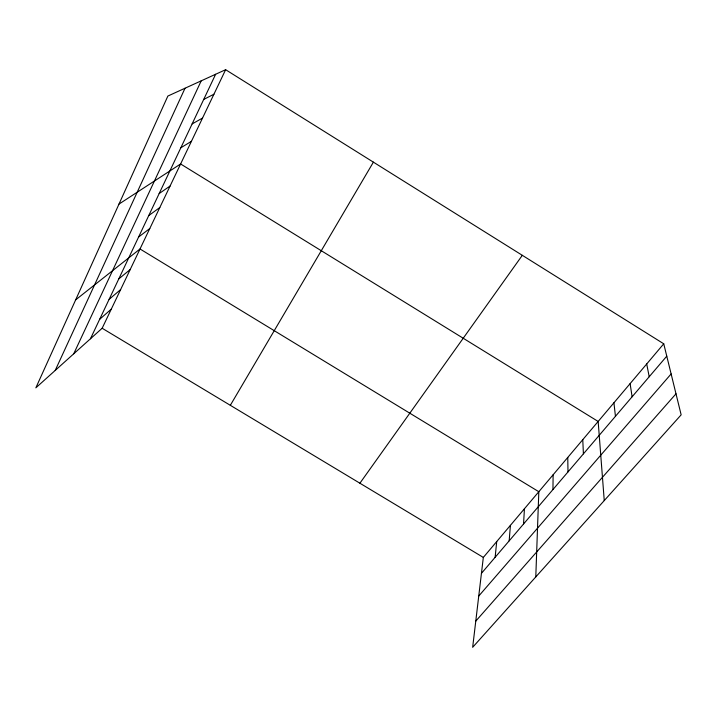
<?xml version="1.0" encoding="UTF-8"?>
<svg xmlns="http://www.w3.org/2000/svg" width="717" height="717" viewBox="0 0 717 717"><rect width="100%" height="100%" fill="white"/><g stroke="black" fill="none" stroke-linecap="round" stroke-linejoin="round"><path stroke-width="1.08" d="M552.95 489.55L553.121 474.788M535.787 576.925L538.817 491.719L140.012 248.978L75.652 299.867M523.544 524.01L524.441 508.738M509.169 540.86L510.414 525.355M495.133 557.306L496.711 541.577M663.745 343.802L483.33 557.423L472.664 647.299L681.15 414.838L663.745 343.802L225.631 69.701L167.868 96.051L35.85 387.834L102.155 328.252L225.631 69.701M55.218 370.429L185.031 88.218M73.726 353.795L201.208 80.842M90.441 338.782L215.629 74.263M230.327 405.311L373.396 162.141M359.907 483.213L522.317 255.315M481.439 573.349L666.774 356.161M478.75 596.042L671.13 373.933M475.774 621.119L675.997 393.812M99.645 319.325L111.269 309.161M109.092 299.374L120.617 289.596M118.771 278.913L130.189 269.538M138.605 237.013L149.781 228.526M148.751 215.566L159.801 207.545M159.165 193.563L170.072 186.035M118.986 204.085L180.612 163.969L598.157 421.462L604.252 500.583M180.845 147.765L191.43 141.33M192.12 123.933L202.526 118.081M203.718 99.439L213.926 94.214M102.155 328.252L483.33 557.423M646.707 363.976L649.208 376.748M630.109 383.631L632.107 396.788M613.931 402.784L615.446 416.308M582.769 439.682L583.405 453.852M567.765 457.446L567.989 471.92"/></g></svg>
